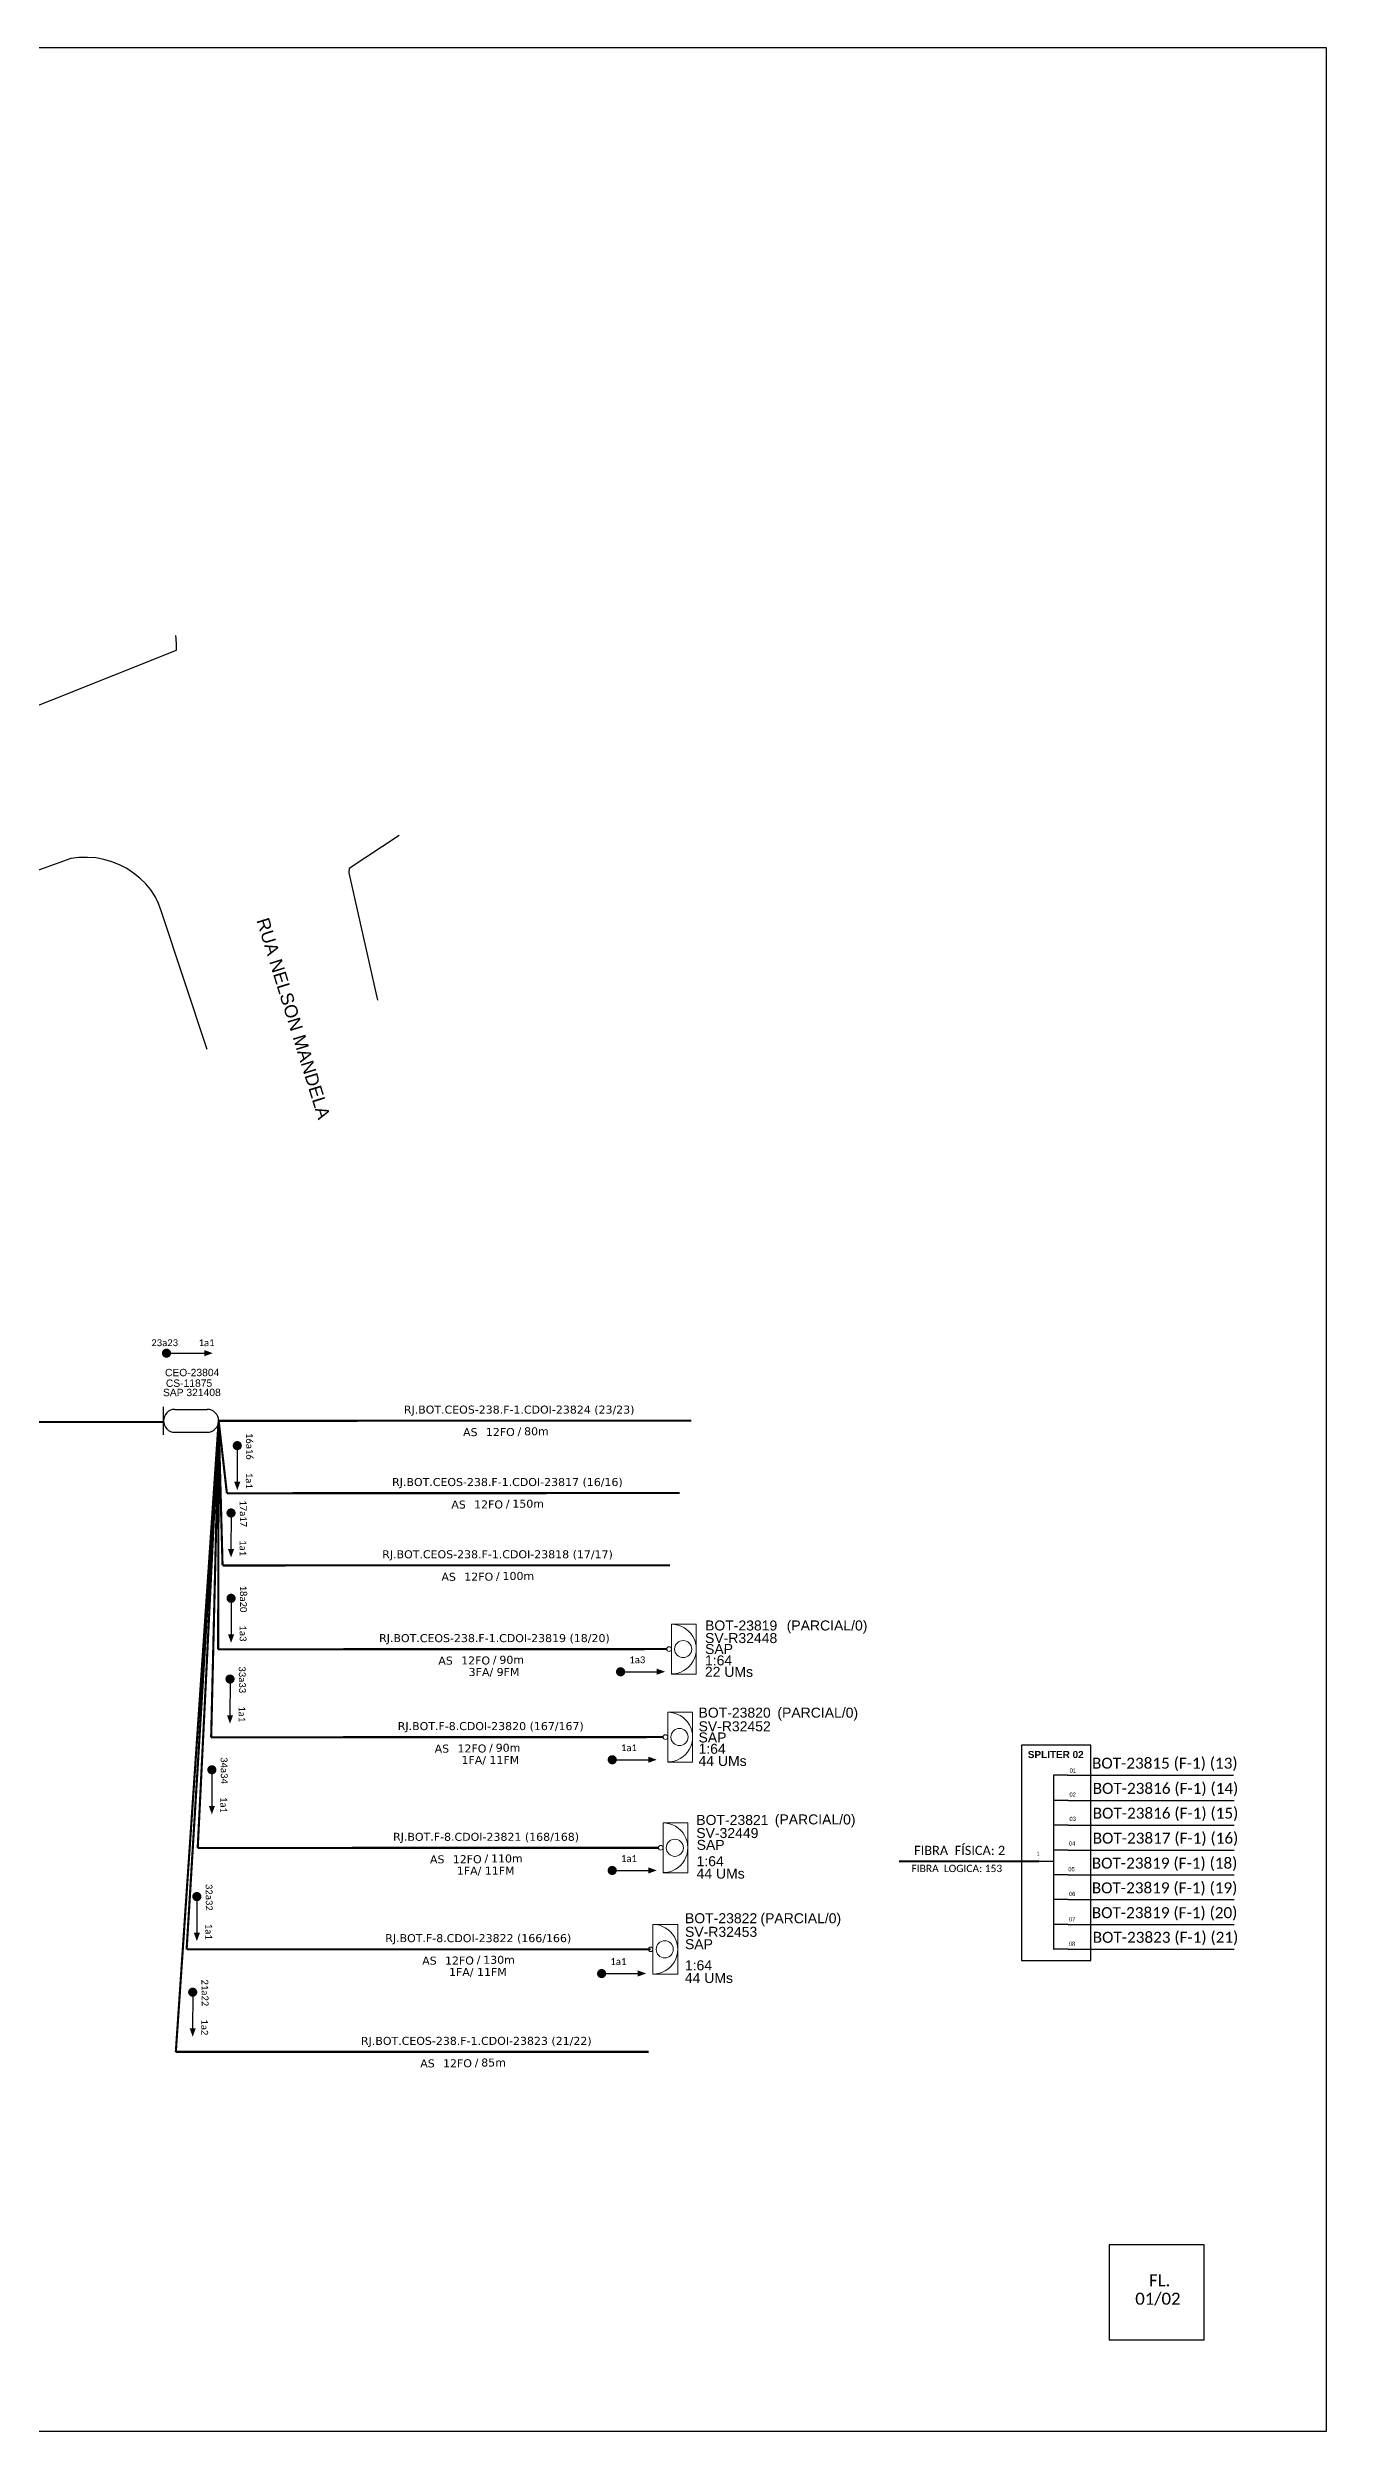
# Model space of a CAD drawing. Extents: x -4 to 1779, y 1 to 598.
# Drawn here: x 518 to 837, y 1 to 595 of the extents above; entities that cross this region are included whole.
import ezdxf
from ezdxf.enums import TextEntityAlignment as Align

# ---------------------------------------------------------------- set-up
doc = ezdxf.new("R2010")
doc.units = 0
for name, color, linetype, lineweight in [("20.0-LEGENDA DOS CDO'S", 1, 'Continuous', 0), ('20.2-CDO_POSTE', 1, 'Continuous', 5), ('40.1-ETIQUETAS', 1, 'Continuous', 20), ('Segmento Logradouro Texto', 238, 'Continuous', 0)]:
    doc.layers.add(name, color=color, linetype=linetype, lineweight=lineweight)
for name, color, linetype in [('20.4-CEOS', 1, 'Continuous'), ('30.4-Selo', 7, 'Continuous'), ('CAP a instalar', 1, 'Continuous'), ('QUADRA', 7, 'Continuous'), ('SETA', 7, 'Continuous')]:
    doc.layers.add(name, color=color, linetype=linetype)
doc.styles.add('ARIAL', font='arial.ttf')
doc.styles.add('DIGICADE', font='arial.ttf')
doc.styles.add('MtXpl_Calibri', font='calibri.ttf')
doc.styles.add('siredit', font='verdana.ttf')
doc.styles.add('WMF-Calibri0', font='calibri.ttf')
doc.linetypes.add('FENCELINE1', pattern='A,0.25,-0.1,[133,ltypeshp.shx,S=0.1,R=0,X=-0.1,Y=0],-0.1,1', length=1.45)

# ---------------------------------------------------------------- blocks, each defined once
blk = doc.blocks.new('CDOE-TEXTO PADRÃO')
at = {"layer": "20.0-LEGENDA DOS CDO'S", "color": 0, "style": 'ARIAL'}
for tag, p in [('CDO_N', (0.49, 7.39)), ('CORDOALHA', (0.5, 4.33)), ('SAP', (0.51, 1.67)), ('SPLITER_1', (0.59, -0.91)), ('SPLITER_2', (0.6, -3.55)), ('(XX-XX_F)S', (0.54, -8.29)), ('(XX-XX_L)S', (0.55, -10.83)), ('UMS', (0.55, -13.15))]:
    blk.add_attdef(tag, p, '', height=1.7, rotation=0.118, dxfattribs=at)
blk.add_attdef('FIBRAS_UTILIZADAS', text='', height=1.7, rotation=0.118, dxfattribs=at).set_placement((19.77, 7.43), align=Align.CENTER)
blk = doc.blocks.new('ETIQUETA_RS5F')
at = {"layer": '40.1-ETIQUETAS', "color": 0, "style": 'siredit'}
blk.add_text('/', height=1.5, dxfattribs=at).set_placement((1.58, -1.95), align=Align.MIDDLE_RIGHT)
for tag, p in [('ETIQUETA_R_PRIMARIA', (1.21, 4.1)), ('ETIQUETA_R_SECUNDARIA', (1.21, 2.1)), ('F_ATIVAS/F_MORTAS', (1.14, -4.24))]:
    blk.add_attdef(tag, text='', height=1.5, dxfattribs=at).set_placement(p, align=Align.MIDDLE_CENTER)
for tag, p in [('TIPO_CABO', (-6.58, -2.12)), ('CAP_CABO', (0.4, -2.09))]:
    blk.add_attdef(tag, text='', height=1.5, dxfattribs=at).set_placement(p, align=Align.MIDDLE_RIGHT)
blk.add_attdef('METROS', text='', height=1.5, dxfattribs=at).set_placement((2.14, -1.95), align=Align.MIDDLE_LEFT)
for tag, p in [('FUSÃO_1', (0.85, -8.39)), ('FUSÃO_2', (0.85, -10.6)), ('FUSÃO_3', (0.85, -12.93)), ('FUSÃO_4', (0.85, -15.14)), ('FUSÃO_5', (0.85, -17.16))]:
    blk.add_attdef(tag, text='', height=1.5, dxfattribs=at).set_placement(p, align=Align.CENTER)

msp = doc.modelspace()

# ---------------------------------------------------------------- linework, layer by layer
for p, q in [((837.17, 595.26), (-3.83, 595.26)), ((837.17, 1.26), (837.17, 595.26)), ((-3.83, 1.26), (837.17, 1.26))]:
    msp.add_line(p, q)
at = {"color": 7, "linetype": 'Continuous'}
for p, q in [((769.14, 164.79), (769.14, 121.36)), ((772.66, 164.79), (769.14, 164.79)), ((772.83, 158.5), (769.32, 158.5)), ((772.83, 152.31), (769.32, 152.31)), ((765.49, 143.36), (769.12, 143.36)), ((772.83, 146.09), (769.32, 146.09)), ((772.83, 139.93), (769.32, 139.93)), ((772.83, 133.76), (769.32, 133.76)), ((772.83, 127.57), (769.32, 127.57)), ((772.83, 121.4), (769.32, 121.4))]:
    msp.add_line(p, q, dxfattribs=at)
at = {"color": 10, "linetype": 'Continuous'}
for p, q in [((772.66, 164.79), (814.03, 164.78)), ((772.83, 158.5), (814.21, 158.49)), ((772.83, 152.33), (814.21, 152.31)), ((772.83, 146.1), (814.21, 146.09)), ((772.83, 139.94), (814.21, 139.93)), ((772.83, 133.78), (814.21, 133.76)), ((772.83, 127.59), (814.21, 127.57)), ((772.83, 121.4), (814.21, 121.38))]:
    msp.add_line(p, q, dxfattribs=at)
at = {"color": 1, "linetype": 'Continuous', "lineweight": 60}
msp.add_line((765.49, 143.36), (730.7, 143.25), dxfattribs=at)
at = {"const_width": 1.14}
for points in [[(547.54, 269.92, 1), (548.68, 269.92, 1)], [(565.75, 247.46, 1), (565.75, 246.32, 1)], [(564.19, 230.68, 1), (564.19, 229.54, 1)], [(564.21, 209.42, 1), (564.21, 208.28, 1)], [(660.71, 190.53, 1), (661.85, 190.53, 1)], [(563.94, 189.29, 1), (563.94, 188.15, 1)], [(559.42, 166.68, 1), (559.42, 165.54, 1)], [(658.63, 168.61, 1), (659.77, 168.61, 1)], [(658.63, 141.02, 1), (659.77, 141.02, 1)], [(555.67, 135.08, 1), (555.67, 133.94, 1)], [(655.98, 115.33, 1), (657.12, 115.33, 1)], [(554.64, 111.26, 1), (554.64, 110.12, 1)]]:
    msp.add_lwpolyline(points, format="xyb", close=True, dxfattribs=at)
at = {"color": 7}
msp.add_lwpolyline([(761.17, 118.58), (778.45, 118.58), (778.45, 172.23), (761.17, 172.23)], close=True, dxfattribs=at)
at = {"color": 0}
msp.add_lwpolyline([(806.75, 47.76), (783.04, 47.76), (783.04, 24.06), (806.75, 24.06)], close=True, dxfattribs=at)
at = {"layer": '20.4-CEOS', "color": 5}
for p, q in [((547.35, 249.62), (547.35, 256.52)), ((550.22, 255.93), (558.25, 255.93)), ((558.25, 250.2), (550.22, 250.2))]:
    msp.add_line(p, q, dxfattribs=at)
for centre, start, end in [((550.22, 253.07), 90, 270), ((558.25, 253.07), 270, 90)]:
    msp.add_arc(centre, 2.86, start, end, dxfattribs=at)
at = {"layer": '40.1-ETIQUETAS', "color": 1}
for points in [[(673.94, 202.39), (680.14, 202.39), (680.14, 189.97), (673.94, 189.97)], [(673.02, 180.47), (679.23, 180.47), (679.23, 168.04), (673.02, 168.04)], [(671.85, 152.88), (678.06, 152.88), (678.06, 140.45), (671.85, 140.45)], [(669.33, 127.58), (675.54, 127.58), (675.54, 115.15), (669.33, 115.15)]]:
    msp.add_lwpolyline(points, close=True, dxfattribs=at)
for centre, major_axis, start_param, end_param in [((673.94, 196.19), (-4.38, 4.38), 2.356194, 5.497787), ((673.36, 196.19), (-0.406, 0.406), 2.356194490191767, 8.639379797371353), ((676.88, 196.19), (1.51, 1.51), 3.926991, 10.210176), ((673.02, 174.27), (-4.38, 4.38), 2.356194, 5.497787), ((672.45, 174.26), (-0.406, 0.406), 2.356194490191767, 8.639379797371353), ((675.97, 174.27), (1.51, 1.51), 3.926991, 10.210176), ((671.85, 146.68), (-4.38, 4.38), 2.356194, 5.497787), ((674.8, 146.68), (1.51, 1.51), 3.926991, 10.210176), ((671.28, 146.68), (-0.406, 0.406), 2.356194490191767, 8.639379797371353), ((669.33, 121.38), (-4.38, 4.38), 2.356194, 5.497787), ((668.76, 121.37), (-0.406, 0.406), 2.356194490191767, 8.639379797371353), ((672.28, 121.38), (1.51, 1.51), 3.926991, 10.210176)]:
    msp.add_ellipse(centre, major_axis=major_axis, ratio=1, start_param=start_param, end_param=end_param, dxfattribs=at)
at = {"layer": 'CAP a instalar', "color": 7, "linetype": 'FENCELINE1', "ltscale": 7, "const_width": 0.532}
msp.add_lwpolyline([(389.31, 252.8), (547.34, 252.8)], dxfattribs=at)
at = {"layer": 'CAP a instalar', "color": 8, "linetype": 'FENCELINE1', "ltscale": 7, "const_width": 0.532}
for points in [[(561.11, 253.07), (550.43, 95.76)], [(561.11, 253.07), (678.95, 253.13)], [(562.08, 217.03), (561.11, 253.07)], [(563.16, 235.02), (561.11, 253.07)], [(563.16, 235.02), (676.03, 235.08)], [(562.08, 217.03), (673.57, 217.08)], [(550.43, 95.82), (668.28, 95.82)]]:
    msp.add_lwpolyline(points, dxfattribs=at)
at = {"layer": 'CAP a instalar', "color": 1, "linetype": 'FENCELINE1', "ltscale": 7, "const_width": 0.532}
for points in [[(553.13, 121.37), (561.11, 253.07)], [(561.11, 253.07), (555.89, 146.62)], [(559.24, 174.21), (561.11, 253.07)], [(561.11, 253.07), (560.98, 196.14)], [(560.98, 196.14), (672.79, 196.19)], [(559.24, 174.21), (671.87, 174.26)], [(555.88, 146.63), (670.71, 146.68)], [(668.76, 121.37), (553.13, 121.37)]]:
    msp.add_lwpolyline(points, dxfattribs=at)
at = {"layer": 'QUADRA', "color": 4}
for points in [[(490.71, 483.4), (503.7, 426.41), (550.64, 445.14), (550.57, 446.45), (550.48, 448.02), (550.44, 448.74)], [(490.71, 483.4), (503.7, 426.41), (550.64, 445.14), (550.57, 446.45), (550.48, 448.02), (550.44, 448.74)], [(606.11, 398.95), (593.64, 390.72), (593.57, 389.66), (600.69, 357.93)], [(558.26, 345.57), (546.78, 380.14), (546.12, 381.96), (545.25, 383.7), (544.17, 385.36), (542.93, 386.91), (541.49, 388.31), (539.92, 389.58), (538.22, 390.69), (536.41, 391.63), (534.49, 392.4), (532.5, 392.96), (530.47, 393.33), (528.4, 393.49), (526.3, 393.47), (524.24, 393.24), (506.5, 386.8), (291.67, 308.35), (277.61, 302.65)]]:
    msp.add_lwpolyline(points, dxfattribs=at)
at = {"layer": 'QUADRA'}
for points in [[(606.11, 398.95), (593.64, 390.72), (593.57, 389.66), (600.69, 357.93)], [(558.26, 345.57), (546.78, 380.14), (546.12, 381.96), (545.25, 383.7), (544.17, 385.36), (542.93, 386.91), (541.49, 388.31), (539.92, 389.58), (538.22, 390.69), (536.41, 391.63), (534.49, 392.4), (532.5, 392.96), (530.47, 393.33), (528.4, 393.49), (526.3, 393.47), (524.24, 393.24), (506.5, 386.8), (291.67, 308.35), (277.61, 302.65)]]:
    msp.add_lwpolyline(points, dxfattribs=at)
at = {"layer": 'SETA'}
for points in [[(548.54, 269.91), (558.34, 269.91)], [(565.75, 246.89), (565.74, 237.09)], [(564.19, 230.11), (564.18, 220.31)], [(564.21, 208.85), (564.2, 199.05)], [(661.28, 190.53), (671.08, 190.53)], [(563.94, 188.72), (563.93, 178.92)], [(659.2, 168.61), (669, 168.61)], [(559.42, 166.11), (559.41, 156.31)], [(659.2, 141.02), (669, 141.02)], [(555.67, 134.51), (555.66, 124.71)], [(656.55, 115.33), (666.35, 115.33)], [(554.64, 110.69), (554.63, 100.89)]]:
    msp.add_lwpolyline(points, dxfattribs=at)
for points in [[(557.56, 270.69), (559.64, 269.93), (557.56, 269.17)], [(566.51, 237.88), (565.75, 235.79), (564.99, 237.88)], [(564.96, 221.1), (564.19, 219.01), (563.44, 221.1)], [(564.97, 199.84), (564.21, 197.75), (563.45, 199.84)], [(670.29, 191.31), (672.38, 190.55), (670.29, 189.79)], [(564.7, 179.71), (563.94, 177.62), (563.18, 179.71)], [(668.21, 169.38), (670.3, 168.62), (668.21, 167.86)], [(560.18, 157.1), (559.42, 155.01), (558.66, 157.1)], [(668.21, 141.79), (670.3, 141.03), (668.21, 140.27)], [(556.44, 125.49), (555.68, 123.4), (554.92, 125.49)], [(665.56, 116.11), (667.65, 115.35), (665.56, 114.59)], [(555.4, 101.68), (554.64, 99.59), (553.88, 101.68)]]:
    msp.add_solid(points, dxfattribs=at)

# ---------------------------------------------------------------- block references
at = {"layer": '20.2-CDO_POSTE', "color": 5}
ref = msp.add_blockref('CDOE-TEXTO PADRÃO', (549.31, 256.12), dxfattribs=dict(at, xscale=1.080075732632108, yscale=1.080075732632108, zscale=1.080075732632108))
ref.add_attrib('CDO_N', 'CS-11875', (547.96, 261.53), dxfattribs={"layer": "20.0-LEGENDA DOS CDO'S", "color": 0, "height": 1.836, "rotation": 0.11799, "style": 'ARIAL'})
ref.add_attrib('SAP', 'CEO-23804', (547.73, 264.18), dxfattribs={"layer": "20.0-LEGENDA DOS CDO'S", "color": 0, "height": 1.836, "rotation": 0.11799, "style": 'ARIAL'})
ref = msp.add_blockref('CDOE-TEXTO PADRÃO', (547.11, 253.8), dxfattribs=dict(at, xscale=1.080075732632108, yscale=1.080075732632108, zscale=1.080075732632108))
ref.add_attrib('CDO_N', 'SAP 321408', (547.23, 259.21), dxfattribs={"layer": "20.0-LEGENDA DOS CDO'S", "color": 0, "height": 1.836, "rotation": 0.11799, "style": 'ARIAL'})
at = {"layer": '40.1-ETIQUETAS', "color": 8}
ref = msp.add_blockref('ETIQUETA_RS5F', (634.42, 253.07), dxfattribs=dict(at, xscale=1.329525771598378, yscale=1.329525771598378, zscale=1.329525771598378))
ref.add_attrib('ETIQUETA_R_SECUNDARIA', 'RJ.BOT.CEOS-238.F-1.CDOI-23824 (23/23)', dxfattribs={"layer": '30.4-Selo', "color": 0, "height": 1.9943, "style": 'siredit'}).set_placement((636, 255.87), align=Align.MIDDLE_CENTER)
ref.add_attrib('TIPO_CABO', 'AS', dxfattribs={"color": 0, "height": 1.994, "style": 'siredit'}).set_placement((625.63, 250.26), align=Align.MIDDLE_RIGHT)
ref.add_attrib('CAP_CABO', '12FO', dxfattribs={"color": 0, "height": 1.994, "style": 'siredit'}).set_placement((634.91, 250.29), align=Align.MIDDLE_RIGHT)
ref.add_attrib('METROS', '80m', dxfattribs={"color": 0, "height": 1.994, "style": 'siredit'}).set_placement((637.23, 250.47), align=Align.MIDDLE_LEFT)
ref = msp.add_blockref('ETIQUETA_RS5F', (631.5, 235.02), dxfattribs=dict(at, xscale=1.329525771598378, yscale=1.329525771598378, zscale=1.329525771598378))
ref.add_attrib('ETIQUETA_R_SECUNDARIA', 'RJ.BOT.CEOS-238.F-1.CDOI-23817 (16/16)', dxfattribs={"layer": '30.4-Selo', "color": 0, "height": 1.9943, "style": 'siredit'}).set_placement((633.07, 237.82), align=Align.MIDDLE_CENTER)
ref.add_attrib('TIPO_CABO', 'AS', dxfattribs={"color": 0, "height": 1.994, "style": 'siredit'}).set_placement((622.7, 232.21), align=Align.MIDDLE_RIGHT)
ref.add_attrib('CAP_CABO', '12FO', dxfattribs={"color": 0, "height": 1.994, "style": 'siredit'}).set_placement((631.98, 232.24), align=Align.MIDDLE_RIGHT)
ref.add_attrib('METROS', '150m', dxfattribs={"color": 0, "height": 1.994, "style": 'siredit'}).set_placement((634.3, 232.42), align=Align.MIDDLE_LEFT)
ref = msp.add_blockref('ETIQUETA_RS5F', (629.04, 217.02), dxfattribs=dict(at, xscale=1.329525771598378, yscale=1.329525771598378, zscale=1.329525771598378))
ref.add_attrib('ETIQUETA_R_SECUNDARIA', 'RJ.BOT.CEOS-238.F-1.CDOI-23818 (17/17)', dxfattribs={"layer": '30.4-Selo', "color": 0, "height": 1.9943, "style": 'siredit'}).set_placement((630.61, 219.82), align=Align.MIDDLE_CENTER)
ref.add_attrib('TIPO_CABO', 'AS', dxfattribs={"color": 0, "height": 1.994, "style": 'siredit'}).set_placement((620.24, 214.21), align=Align.MIDDLE_RIGHT)
ref.add_attrib('CAP_CABO', '12FO', dxfattribs={"color": 0, "height": 1.994, "style": 'siredit'}).set_placement((629.53, 214.24), align=Align.MIDDLE_RIGHT)
ref.add_attrib('METROS', '100m', dxfattribs={"color": 0, "height": 1.994, "style": 'siredit'}).set_placement((631.85, 214.42), align=Align.MIDDLE_LEFT)
at = {"layer": '40.1-ETIQUETAS', "color": 1}
ref = msp.add_blockref('ETIQUETA_RS5F', (628.26, 196.13), dxfattribs=dict(at, xscale=1.329525771598378, yscale=1.329525771598378, zscale=1.329525771598378))
ref.add_attrib('ETIQUETA_R_SECUNDARIA', 'RJ.BOT.CEOS-238.F-1.CDOI-23819 (18/20)', dxfattribs={"layer": '30.4-Selo', "color": 0, "height": 1.9943, "style": 'siredit'}).set_placement((629.83, 198.93), align=Align.MIDDLE_CENTER)
ref.add_attrib('TIPO_CABO', 'AS', dxfattribs={"color": 0, "height": 1.994, "style": 'siredit'}).set_placement((619.46, 193.32), align=Align.MIDDLE_RIGHT)
ref.add_attrib('CAP_CABO', '12FO', dxfattribs={"color": 0, "height": 1.994, "style": 'siredit'}).set_placement((628.75, 193.35), align=Align.MIDDLE_RIGHT)
ref.add_attrib('METROS', '90m', dxfattribs={"color": 0, "height": 1.994, "style": 'siredit'}).set_placement((631.07, 193.53), align=Align.MIDDLE_LEFT)
ref.add_attrib('F_ATIVAS/F_MORTAS', '3FA/ 9FM', dxfattribs={"color": 0, "height": 1.994, "style": 'siredit'}).set_placement((629.74, 190.49), align=Align.MIDDLE_CENTER)
ref = msp.add_blockref('ETIQUETA_RS5F', (627.34, 174.21), dxfattribs=dict(at, xscale=1.329525771598378, yscale=1.329525771598378, zscale=1.329525771598378))
ref.add_attrib('ETIQUETA_R_SECUNDARIA', 'RJ.BOT.F-8.CDOI-23820 (167/167)', dxfattribs={"layer": '30.4-Selo', "color": 0, "height": 1.9943, "style": 'siredit'}).set_placement((628.92, 177), align=Align.MIDDLE_CENTER)
ref.add_attrib('TIPO_CABO', 'AS', dxfattribs={"color": 0, "height": 1.994, "style": 'siredit'}).set_placement((618.55, 171.39), align=Align.MIDDLE_RIGHT)
ref.add_attrib('CAP_CABO', '12FO', dxfattribs={"color": 0, "height": 1.994, "style": 'siredit'}).set_placement((627.83, 171.42), align=Align.MIDDLE_RIGHT)
ref.add_attrib('METROS', '90m', dxfattribs={"color": 0, "height": 1.994, "style": 'siredit'}).set_placement((630.15, 171.61), align=Align.MIDDLE_LEFT)
ref.add_attrib('F_ATIVAS/F_MORTAS', '1FA/ 11FM', dxfattribs={"color": 0, "height": 1.994, "style": 'siredit'}).set_placement((628.82, 168.56), align=Align.MIDDLE_CENTER)
ref = msp.add_blockref('ETIQUETA_RS5F', (626.18, 146.62), dxfattribs=dict(at, xscale=1.329525771598378, yscale=1.329525771598378, zscale=1.329525771598378))
ref.add_attrib('ETIQUETA_R_SECUNDARIA', 'RJ.BOT.F-8.CDOI-23821 (168/168)', dxfattribs={"layer": '30.4-Selo', "color": 0, "height": 1.9943, "style": 'siredit'}).set_placement((627.75, 149.41), align=Align.MIDDLE_CENTER)
ref.add_attrib('TIPO_CABO', 'AS', dxfattribs={"color": 0, "height": 1.994, "style": 'siredit'}).set_placement((617.38, 143.8), align=Align.MIDDLE_RIGHT)
ref.add_attrib('CAP_CABO', '12FO', dxfattribs={"color": 0, "height": 1.994, "style": 'siredit'}).set_placement((626.66, 143.83), align=Align.MIDDLE_RIGHT)
ref.add_attrib('METROS', '110m', dxfattribs={"color": 0, "height": 1.994, "style": 'siredit'}).set_placement((628.99, 144.02), align=Align.MIDDLE_LEFT)
ref.add_attrib('F_ATIVAS/F_MORTAS', '1FA/ 11FM', dxfattribs={"color": 0, "height": 1.994, "style": 'siredit'}).set_placement((627.66, 140.97), align=Align.MIDDLE_CENTER)
ref = msp.add_blockref('ETIQUETA_RS5F', (624.23, 121.36), dxfattribs=dict(at, xscale=1.329525771598378, yscale=1.329525771598378, zscale=1.329525771598378))
ref.add_attrib('ETIQUETA_R_SECUNDARIA', 'RJ.BOT.F-8.CDOI-23822 (166/166)', dxfattribs={"layer": '30.4-Selo', "color": 0, "height": 1.9943, "style": 'siredit'}).set_placement((625.8, 124.16), align=Align.MIDDLE_CENTER)
ref.add_attrib('TIPO_CABO', 'AS', dxfattribs={"color": 0, "height": 1.994, "style": 'siredit'}).set_placement((615.44, 118.55), align=Align.MIDDLE_RIGHT)
ref.add_attrib('CAP_CABO', '12FO', dxfattribs={"color": 0, "height": 1.994, "style": 'siredit'}).set_placement((624.72, 118.58), align=Align.MIDDLE_RIGHT)
ref.add_attrib('METROS', '130m', dxfattribs={"color": 0, "height": 1.994, "style": 'siredit'}).set_placement((627.04, 118.76), align=Align.MIDDLE_LEFT)
ref.add_attrib('F_ATIVAS/F_MORTAS', '1FA/ 11FM', dxfattribs={"color": 0, "height": 1.994, "style": 'siredit'}).set_placement((625.71, 115.72), align=Align.MIDDLE_CENTER)
at = {"layer": '40.1-ETIQUETAS', "color": 8}
ref = msp.add_blockref('ETIQUETA_RS5F', (623.75, 95.76), dxfattribs=dict(at, xscale=1.329525771598378, yscale=1.329525771598378, zscale=1.329525771598378))
ref.add_attrib('ETIQUETA_R_SECUNDARIA', 'RJ.BOT.CEOS-238.F-1.CDOI-23823 (21/22)', dxfattribs={"layer": '30.4-Selo', "color": 0, "height": 1.9943, "style": 'siredit'}).set_placement((625.32, 98.56), align=Align.MIDDLE_CENTER)
ref.add_attrib('TIPO_CABO', 'AS', dxfattribs={"color": 0, "height": 1.994, "style": 'siredit'}).set_placement((614.95, 92.95), align=Align.MIDDLE_RIGHT)
ref.add_attrib('CAP_CABO', '12FO', dxfattribs={"color": 0, "height": 1.994, "style": 'siredit'}).set_placement((624.23, 92.98), align=Align.MIDDLE_RIGHT)
ref.add_attrib('METROS', '85m', dxfattribs={"color": 0, "height": 1.994, "style": 'siredit'}).set_placement((626.55, 93.16), align=Align.MIDDLE_LEFT)

# ---------------------------------------------------------------- texts
at = {"color": 1, "style": 'MtXpl_Calibri'}
for s, p in [('BOT-23819 (F-1) (18)', (778.72, 141.48)), ('BOT-23819 (F-1) (19)', (778.72, 135.32)), ('BOT-23819 (F-1) (20)', (778.72, 129.13))]:
    msp.add_text(s, height=2.7432, dxfattribs=at).set_placement(p)
at = {"style": 'WMF-Calibri0'}
for s, p in [('01/02', (789.55, 32.81)), ('FL.', (792.97, 37.39))]:
    msp.add_text(s, height=3, dxfattribs=at).set_placement(p)
at = {"attachment_point": 5}
for s, insert, char_height, width in [('\\C7;\\fCalibri|b0|i0|c0|p34;23a23', (547.65, 272.53), 1.7098, 28.9053), ('\\C7;\\fCalibri|b0|i0|c0|p34;1a1', (558.09, 272.53), 1.7098, 28.9053), ('{\\fCalibri|b0|i0|c0|p34;\\C7;1a3}', (665.44, 193.52), 1.7098, 28.9053), ('{\\fCalibri|b0|i0|c0|p34;\\C7;1a1}', (663.36, 171.6), 1.7098, 28.9053), ('\\C10;\\fArial|b1|i0|c0|p34;SPLITER 02', (769.73, 169.9), 1.7753, 17.28), ('\\C7;\\fArial|b0|i0|;\\H1.0273588255048;01 ', (774, 165.93), 1.7753, 3.5602), ('\\C7;\\fCalibri|b0|i0|c0|p34;BOT-23815 (F-1) (13)', (796.91, 167.46), 2.7432, 80.6352), ('\\C7;\\fArial|b0|i0|;\\H1.0273588255048;02 ', (773.95, 159.93), 1.7753, 3.7582), ('\\C7;\\fCalibri|b0|i0|c0|p34;BOT-23816 (F-1) (14)', (797.09, 161.18), 2.7432, 80.6352), ('\\C7;\\fCalibri|b0|i0|c0|p34;BOT-23816 (F-1) (15)', (797.09, 155), 2.7432, 80.6352), ('\\C7;\\fArial|b0|i0|;\\H1.0273588255048;03 ', (773.95, 153.88), 1.7753, 3.456), ('\\C7;\\fCalibri|b0|i0|c0|p34;BOT-23817 (F-1) (16)', (797.09, 148.78), 2.7432, 80.6352), ('{\\fCalibri|b0|i0|c0|p34;\\C7;1a1}', (663.36, 144.01), 1.7098, 28.9053), ('\\C7;\\fCalibri|b0|i0|c0|p34;FIBRA  FÍSICA: 2', (745.78, 146.01), 2.2859, 34.56), ('\\C7;\\fArial|b0|i0|;\\H1.0273588255048;1', (765.32, 145.19), 1.7753, 1.7584), ('\\C7;\\fArial|b0|i0|;\\H1.0273588255048;04 ', (773.8, 147.74), 1.7753, 3.7582), ('\\C7;\\fCalibri|b0|i0|c0|p34;FIBRA  LOGICA: 153', (745.08, 141.52), 1.8289, 34.56), ('\\C7;\\fArial|b0|i0|;\\H1.0273588255048;05 ', (773.67, 141.33), 1.7753, 4.6222), ('\\C7;\\fArial|b0|i0|;\\H1.0273588255048;06 ', (773.8, 135.19), 1.7753, 3.7582), ('\\C7;\\fArial|b0|i0|;\\H1.0273588255048;07 ', (773.8, 128.83), 1.7753, 3.7582), ('\\C7;\\fCalibri|b0|i0|c0|p34;BOT-23823 (F-1) (21)', (797.09, 124.07), 2.7432, 80.6352), ('{\\fCalibri|b0|i0|c0|p34;\\C7;1a1}', (660.72, 118.33), 1.7098, 28.9053), ('\\C7;\\fArial|b0|i0|;\\H1.0273588255048;08 ', (773.8, 122.78), 1.7753, 3.7582)]:
    msp.add_mtext(s, dxfattribs=dict(at, insert=insert, char_height=char_height, width=width))
at = {"char_height": 1.7098, "width": 28.9053, "attachment_point": 5}
for s, insert, rotation in [('\\C7;\\fCalibri|b0|i0|c0|p34;16a16', (568.81, 246.72), 270.66659), ('\\C7;\\fCalibri|b0|i0|c0|p34;1a1', (568.73, 238.13), 269.93829), ('\\C7;\\fCalibri|b0|i0|c0|p34;17a17', (567.25, 229.94), 270.66659), ('\\C7;\\fCalibri|b0|i0|c0|p34;1a1', (567.17, 221.35), 269.93829), ('\\C7;\\fCalibri|b0|i0|c0|p34;18a20', (567.27, 208.68), 270.66659), ('\\C7;\\fCalibri|b0|i0|c0|p34;1a3', (567.19, 200.09), 269.93829), ('{\\fCalibri|b0|i0|c0|p34;\\C7;33a33}', (567, 188.55), 270.66659), ('{\\fCalibri|b0|i0|c0|p34;\\C7;1a1}', (566.92, 179.96), 269.93829), ('\\pt6.83912;{\\fCalibri|b0|i0|c0|p34;\\C7;34a34}', (562.48, 165.94), 270.66659), ('{\\fCalibri|b0|i0|c0|p34;\\C7;1a1}', (562.4, 157.35), 269.93829), ('{\\fCalibri|b0|i0|c0|p34;\\C7;32a32}', (558.73, 134.33), 270.66659), ('{\\fCalibri|b0|i0|c0|p34;\\C7;1a1}', (558.66, 125.75), 269.93829), ('\\C7;\\fCalibri|b0|i0|c0|p34;21a22', (557.7, 110.52), 270.66659), ('\\C7;\\fCalibri|b0|i0|c0|p34;1a2', (557.62, 101.93), 269.93829)]:
    msp.add_mtext(s, dxfattribs=dict(at, insert=insert, rotation=rotation))
at = {"layer": "20.0-LEGENDA DOS CDO'S", "color": 1, "style": 'ARIAL'}
for s, p in [('BOT-23819', (682.33, 200.83)), ('SV-R32448', (682.33, 197.7)), ('SAP', (682.33, 194.97)), ('22 UMs', (682.3, 189.28)), ('1:64', (682.32, 192.13)), ('SV-R32452', (680.71, 175.71)), ('BOT-23820', (680.7, 179.11)), ('SAP', (680.7, 172.92)), ('1:64', (680.7, 170.1)), ('44 UMs', (680.7, 167.08)), ('BOT-23821', (680.15, 152.37)), ('SV-32449', (680.15, 149.11)), ('SAP', (680.24, 146.15)), ('1:64', (680.22, 142.09)), ('44 UMs', (680.22, 139.01)), ('SV-R32453', (677.34, 124.49)), ('BOT-23822', (677.33, 127.88)), ('SAP', (677.33, 121.41)), ('44 UMs', (677.3, 112.98)), ('1:64', (677.31, 116.14))]:
    msp.add_text(s, height=2.492, rotation=359.97241, dxfattribs=at).set_placement(p)
for p in [(707.9, 200.83), (705.58, 179.11), (704.93, 152.5), (701.35, 127.87)]:
    msp.add_text('          (PARCIAL/0)', height=2.4924, rotation=359.97241, dxfattribs=at).set_placement(p, align=Align.CENTER)
at = {"layer": 'Segmento Logradouro Texto', "color": 5, "linetype": 'Continuous', "insert": (573.56, 378.76), "char_height": 3.219, "width": 69.8792, "attachment_point": 1, "rotation": 287.2228, "style": 'DIGICADE'}
msp.add_mtext('\\fArial|b0|i0|c0|p34;\\W1.0000000000;\\T1.0000000000;\\o\\lRUA NELSON MANDELA', dxfattribs=at)

doc.saveas('drawing.dxf')
